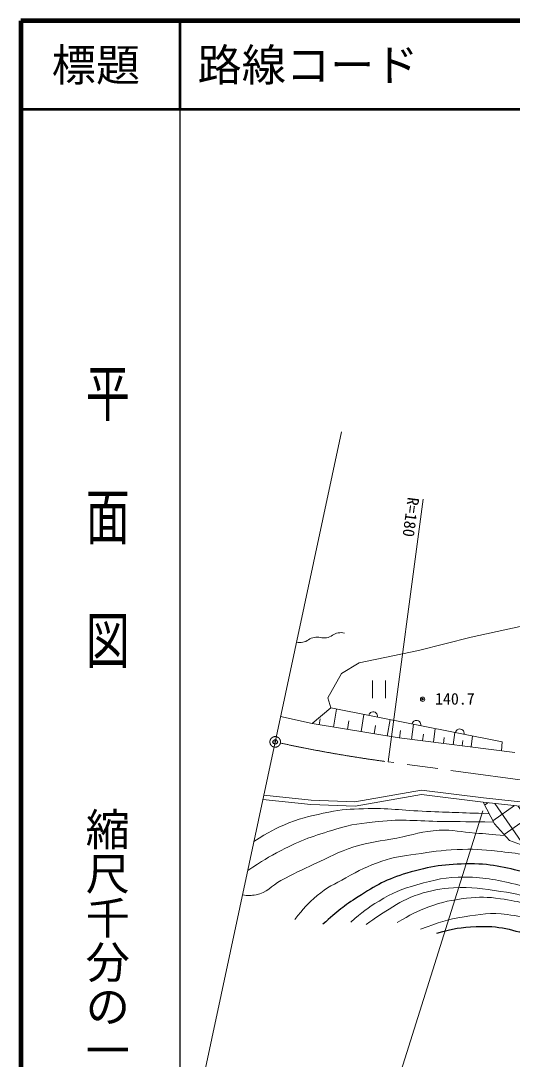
# Model space of a CAD drawing. Units: millimetres, scale not verified. Extents: x 40000 to 680000, y 20000 to 380000.
# Drawn here: x 40000 to 95607, y 262491 to 380000 of the extents above; entities that cross this region are included whole.
import ezdxf
from ezdxf.enums import TextEntityAlignment as Align

# ---------------------------------------------------------------- set-up
doc = ezdxf.new("R2010")
doc.units = ezdxf.units.MM
doc.header["$LTSCALE"] = 1000
doc.header["$PDMODE"] = 32
doc.header["$PDSIZE"] = 500
doc.linetypes.add('CHAIN', pattern=[18.5, 12, -1.5, 3.5, -1.5])
for name, color, linetype, lineweight in [('M-BGD', 7, 'Continuous', 13), ('M-BMK', 2, 'CHAIN', 13), ('M-STR-HTXT', 7, 'Continuous', 13), ('M-TTL', 2, 'Continuous', 140), ('M-TTL-BAND', 7, 'Continuous', 25), ('M-TTL-LINE', 7, 'Continuous', 50)]:
    doc.layers.add(name, color=color, linetype=linetype, lineweight=lineweight)
doc.layers.add('M-OTRS', color=6, linetype='Continuous')
doc.layers.add('M-TTL-TXT', color=7, linetype='Continuous')
doc.styles.add('@ＭＳ ゴシック', font='')
doc.styles.add('ＭＳ ゴシック', font='')
doc.styles.get('@ＭＳ ゴシック').set_extended_font_data('@MS Gothic')
doc.styles.get('ＭＳ ゴシック').set_extended_font_data('MS Gothic')

msp = doc.modelspace()

# ---------------------------------------------------------------- hatches: boundary and pattern name
at = {"layer": 'M-BGD'}
h = msp.add_hatch(dxfattribs=at)
h.set_pattern_fill('USER', color=256, style=0, pattern_type=2)
h.set_pattern_definition([(214.774, (110046, 288855), (1140.7, -1642.8), []), (304.774, (110046, 288855), (1642.8, 1140.7), [])])
h.paths.add_polyline_path([(110046, 288855), (98901, 290866), (92301, 291565), (93603, 289111), (95305, 287247), (99626, 285681), (103867, 285060), (106162, 285168), (107864, 285870), (110403, 288738)])

# ---------------------------------------------------------------- linework, layer by layer
for p, q in [((79781, 305344), (79781, 303344)), ((81281, 303344), (81281, 305344)), ((72961, 300476), (75085, 302242)), ((94451, 298416), (75085, 302242)), ((75397, 300072), (75735, 302114)), ((69401, 301272), (72961, 300476)), ((73764, 300343), (73875, 301015)), ((78509, 299557), (78831, 301502)), ((81474, 299066), (81781, 300919)), ((72961, 300476), (82809, 298845)), ((76953, 299815), (77114, 300787)), ((79992, 299312), (80145, 300238)), ((82847, 298840), (82955, 299703)), ((84228, 298667), (84444, 300393)), ((86710, 298355), (86905, 299907)), ((82809, 298845), (95909, 297200)), ((85469, 298511), (85566, 299287)), ((87826, 298215), (87913, 298912)), ((88942, 298075), (89117, 299470)), ((89945, 297949), (90023, 298576)), ((90948, 297823), (91105, 299077)), ((94375, 297392), (94451, 298416)), ((92301, 291565), (93603, 289111)), ((93603, 289111), (95305, 287247)), ((95305, 287247), (99626, 285681))]:
    msp.add_line(p, q, dxfattribs=at)
for points in [[(75085, 302242), (74737, 303402), (76302, 306127), (78274, 307345), (85000, 308736), (90972, 310244), (99437, 312099), (100365, 311230)], [(134075, 281344), (127830, 282696), (124424, 283731), (115688, 287531), (110169, 289341), (98972, 291361), (92358, 292062), (85339, 292945), (77799, 291629), (72843, 291802), (67505, 292386)], [(67400, 291894), (72807, 291303), (77834, 291128), (85351, 292439), (92301, 291565), (98901, 290866), (110046, 288855), (115510, 287063), (124251, 283261), (127704, 282212), (133986, 280852)]]:
    msp.add_lwpolyline(points, dxfattribs=at)
for radius in [100, 80, 60, 40, 20, 20]:
    msp.add_circle((85464, 303228), radius, dxfattribs=at)
for centre, radius, start, end in [((73508, 308599), 1656, 76.08253, 125.23437), ((74304, 311813), 1656, 256.08253, 305.23437), ((76215, 309108), 1656, 76.08253, 125.23437), ((71597, 311304), 1656, 256.08253, 305.23437), ((79863, 301298), 500, 348.82209, 168.82209), ((84768, 300329), 500, 348.82209, 168.82209), ((89673, 299360), 500, 348.82209, 168.82209)]:
    msp.add_arc(centre, radius, start, end, dxfattribs=at)
for points, knots in [([(66386, 287141), (68125, 288216), (68724, 288578), (70349, 289225), (72043, 289899), (73065, 290093), (74852, 290449), (76367, 290751), (77243, 290792), (78787, 290842), (81571, 290932), (83129, 290648), (85913, 290536), (88675, 290426), (89544, 290395), (92986, 290275)], [0, 0, 0, 0, 1, 1, 1, 2, 2, 2, 3, 3, 3, 4, 4, 4, 5, 5, 5, 5]), ([(65681, 283836), (67377, 284987), (67942, 285319), (69475, 286121), (71764, 287320), (73168, 287767), (75639, 288525), (77464, 289085), (78549, 289202), (80448, 289400), (83233, 289690), (84817, 289422), (87618, 289400), (89913, 289381), (90641, 289371), (93493, 289319)], [0, 0, 0, 0, 1, 1, 1, 2, 2, 2, 3, 3, 3, 4, 4, 4, 5, 5, 5, 5]), ([(65094, 281086), (65734, 280986), (66038, 281008), (66633, 281093), (67883, 281272), (68314, 282123), (69431, 282711), (70898, 283482), (71729, 283899), (73235, 284591), (74958, 285383), (75883, 285950), (77694, 286514), (79542, 287090), (80646, 287152), (82546, 287520), (84421, 287883), (85448, 288309), (87355, 288394), (88929, 288464), (89807, 288213), (91377, 288088), (92712, 287982), (93131, 287948), (94793, 287808)], [0, 0, 0, 0, 1, 1, 1, 2, 2, 2, 3, 3, 3, 4, 4, 4, 5, 5, 5, 6, 6, 6, 7, 7, 7, 8, 8, 8, 8]), ([(71005, 278295), (72042, 279608), (72423, 280083), (73541, 281006), (74688, 281954), (75468, 282308), (76776, 283017), (78314, 283851), (79186, 284329), (80841, 284897), (82292, 285394), (83174, 285441), (84689, 285684), (86504, 285975), (87530, 286120), (89366, 286208), (91141, 286294), (92147, 286230), (93913, 286033), (96326, 285764), (97702, 285620), (100033, 284940), (102873, 284112), (104384, 283378), (107072, 282143), (109516, 281019), (110823, 280245), (113105, 278820), (116298, 276827), (117986, 275535), (120886, 273137), (122872, 271495), (123550, 270904), (125827, 268765)], [0, 0, 0, 0, 1, 1, 1, 2, 2, 2, 3, 3, 3, 4, 4, 4, 5, 5, 5, 6, 6, 6, 7, 7, 7, 8, 8, 8, 9, 9, 9, 10, 10, 10, 11, 11, 11, 11]), ([(77344, 277989), (78704, 279187), (79197, 279590), (80535, 280394), (82096, 281331), (83066, 281742), (84820, 282230), (86886, 282805), (88096, 283118), (90241, 283104), (92675, 283089), (94031, 282727), (96405, 282186), (98975, 281600), (100406, 281189), (102875, 280263), (105650, 279221), (107206, 278567), (109739, 277028), (111530, 275938), (112423, 275148), (114023, 273793), (115332, 272683), (115771, 272273), (117258, 270820)], [0, 0, 0, 0, 1, 1, 1, 2, 2, 2, 3, 3, 3, 4, 4, 4, 5, 5, 5, 6, 6, 6, 7, 7, 7, 8, 8, 8, 8]), ([(114766, 271476), (113040, 273070), (112454, 273558), (110831, 274711), (108682, 276238), (107314, 276862), (104930, 277989), (102656, 279064), (101338, 279591), (98940, 280350), (97164, 280913), (96151, 281222), (94306, 281487), (92239, 281783), (91058, 281999), (88973, 281880), (87395, 281791), (86503, 281611), (84995, 281137), (83610, 280702), (82917, 280221), (81672, 279476), (80628, 278851), (80264, 278596), (79093, 277727)], [0, 0, 0, 0, 1, 1, 1, 2, 2, 2, 3, 3, 3, 4, 4, 4, 5, 5, 5, 6, 6, 6, 7, 7, 7, 8, 8, 8, 8]), ([(82590, 277946), (84149, 278880), (84705, 279199), (86175, 279738), (87769, 280323), (88730, 280490), (90415, 280700), (91907, 280885), (92774, 280862), (94263, 280656), (96577, 280336), (97859, 279937), (100033, 279082), (102407, 278150), (103649, 277403), (105848, 276110), (107562, 275101), (108148, 274721), (110132, 273355)], [0, 0, 0, 0, 1, 1, 1, 2, 2, 2, 3, 3, 3, 4, 4, 4, 5, 5, 5, 6, 6, 6, 6]), ([(105848, 274273), (103545, 275726), (102778, 276212), (100645, 277115), (98537, 278008), (97322, 278584), (95050, 278864), (93149, 279098), (92044, 278907), (90153, 278601), (88173, 278281), (87415, 277998), (85213, 277203)], [0, 0, 0, 0, 1, 1, 1, 2, 2, 2, 3, 3, 3, 4, 4, 4, 4])]:
    msp.add_open_spline(points, degree=3, knots=knots, dxfattribs=at)
at = {"layer": 'M-BGD', "lineweight": 25}
for points, knots in [([(101281, 282570), (100191, 282897), (99092, 283173), (97673, 283498), (95043, 284099), (93550, 284603), (90853, 284591), (88022, 284578), (86394, 284354), (83683, 283542), (81393, 282855), (80183, 282172), (78175, 280875), (76519, 279805), (75916, 279310), (74196, 277771)], [0, 0, 0, 0, 1, 1, 1, 2, 2, 2, 3, 3, 3, 4, 4, 4, 5, 5, 5, 5]), ([(87093, 276765), (88998, 277298), (89762, 277422), (91508, 277509), (94138, 277639), (95632, 277130), (98153, 276372), (98634, 276227), (99051, 276096), (99433, 275966)], [0, 0, 0, 0, 1, 1, 1, 2, 2, 2, 3, 3, 3, 3])]:
    msp.add_open_spline(points, degree=3, knots=knots, dxfattribs=at)
at = {"layer": 'M-BGD'}
msp.add_point((85464, 303228), dxfattribs=at)
at = {"layer": 'M-BMK'}
msp.add_line((118880, 291046), (81574, 296141), dxfattribs=at)
msp.add_circle((68788, 298399), 600, dxfattribs=at)
msp.add_arc((101386, 445652), 150818, 257.74567, 262.45167, dxfattribs=at)
at = {"layer": 'M-OTRS'}
msp.add_point((68788, 298399), dxfattribs=at)
at = {"layer": 'M-STR-HTXT'}
for p, q in [((59433, 254553), (76272, 333473)), ((81574, 296141), (85515, 325881)), ((92272, 290582), (80746, 254007))]:
    msp.add_line(p, q, dxfattribs=at)
at = {"layer": 'M-TTL'}
for p, q in [((40000, 380000), (40000, 20000)), ((680000, 380000), (40000, 380000))]:
    msp.add_line(p, q, dxfattribs=at)
at = {"layer": 'M-TTL-BAND'}
msp.add_line((58000, 370000), (58000, 20000), dxfattribs=at)
at = {"layer": 'M-TTL-LINE'}
for p, q in [((58000, 380000), (58000, 370000)), ((40000, 370000), (680000, 370000))]:
    msp.add_line(p, q, dxfattribs=at)

# ---------------------------------------------------------------- texts
at = {"layer": 'M-BGD', "style": 'ＭＳ ゴシック'}
msp.add_text('140.7', height=1320, dxfattribs=at).set_placement((89116, 302221), align=Align.BOTTOM_CENTER)
at = {"layer": 'M-STR-HTXT', "style": 'ＭＳ ゴシック'}
msp.add_text('R=180', height=1320, rotation=262.452, dxfattribs=at).set_placement((83393, 326196), align=Align.BOTTOM_LEFT)
at = {"layer": 'M-TTL-BAND', "style": '@ＭＳ ゴシック', "width": 1.4}
msp.add_text('平  面  図', height=3666, rotation=270, dxfattribs=at).set_placement((49777, 306475), align=Align.MIDDLE_RIGHT)
at = {"layer": 'M-TTL-BAND', "style": '@ＭＳ ゴシック'}
msp.add_text('縮尺千分の一', height=3666, rotation=270, dxfattribs=at).set_placement((49777, 261030), align=Align.MIDDLE_RIGHT)
at = {"layer": 'M-TTL-TXT', "style": 'ＭＳ ゴシック'}
msp.add_text('標題', height=3666, dxfattribs=at).set_placement((48500, 375000), align=Align.MIDDLE_CENTER)
msp.add_text('路線コード', height=3666, dxfattribs=at).set_placement((60000, 375000), align=Align.MIDDLE_LEFT)

doc.saveas('drawing.dxf')
